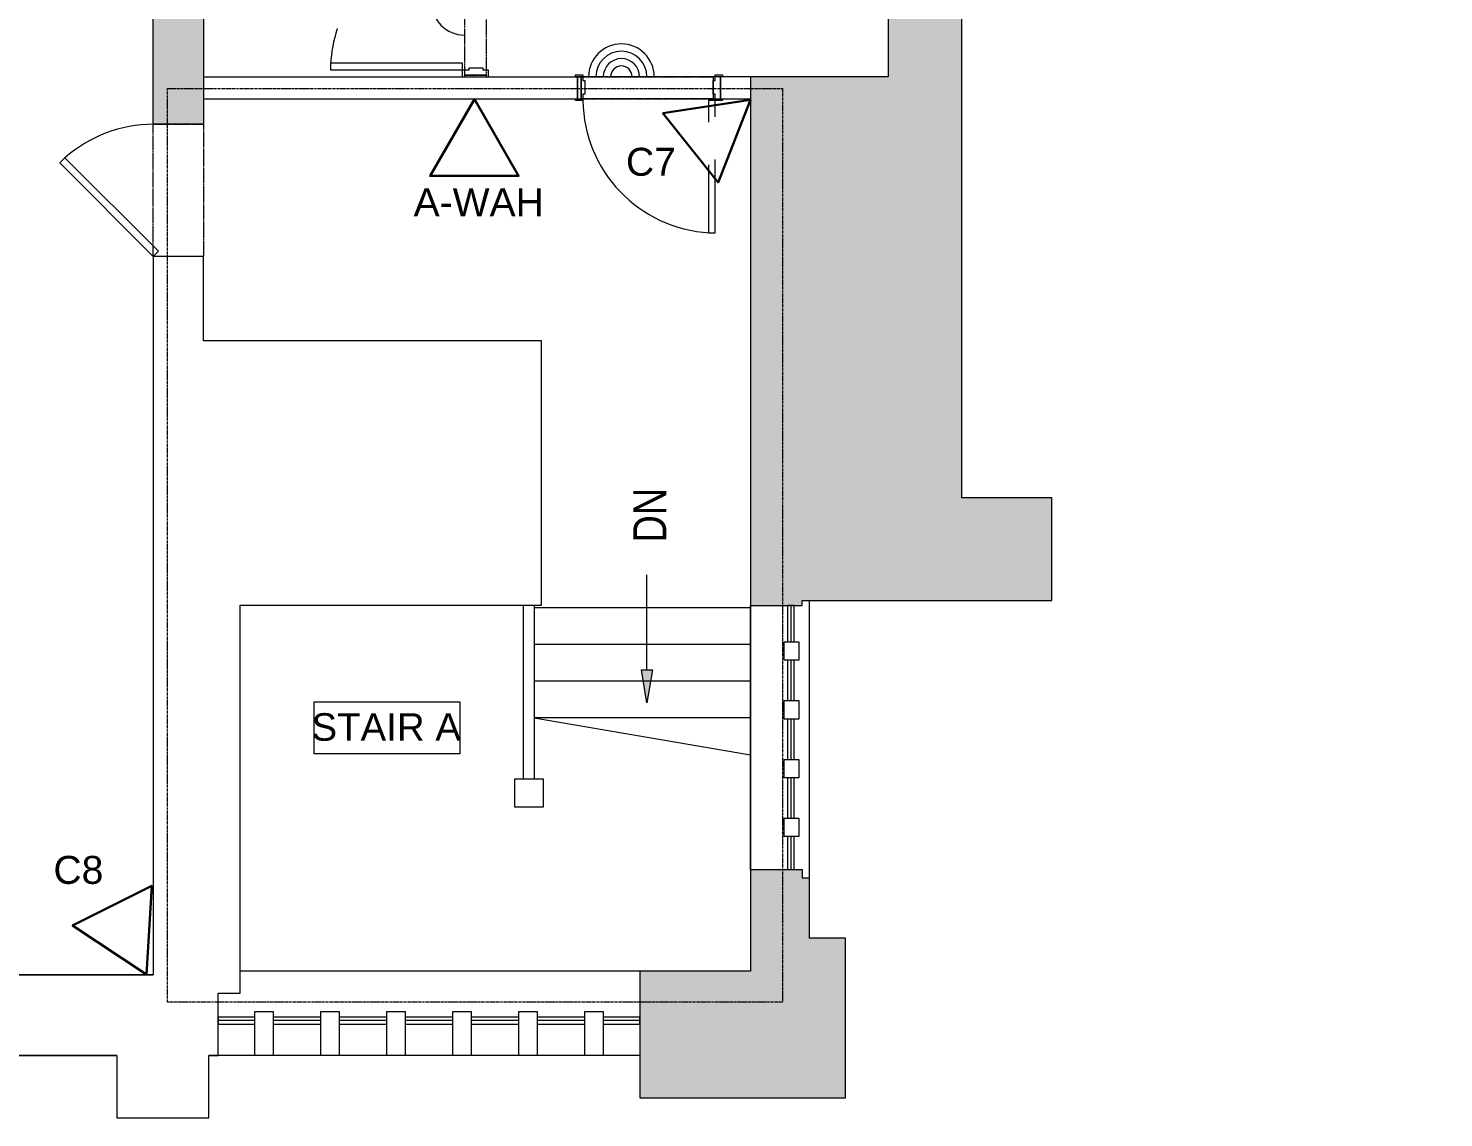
# Model space of a CAD drawing. Header units: inches. Extents: x 891 to 14187, y -1169 to 3232.
# Drawn here: x 4913.9 to 5299.6, y -661.4 to -364.6 of the extents above; entities that cross this region are included whole.
import ezdxf

# ---------------------------------------------------------------- set-up
doc = ezdxf.new("R2010")
doc.units = ezdxf.units.IN
doc.header["$MEASUREMENT"] = 0
doc.linetypes.add('IMPORT-IMPORT-HIDDEN2', pattern=[0.1875, 0.125, -0.0625])
doc.linetypes.add('IMPORT-IMPORT-PHANTOM2', pattern=[1.25, 0.625, -0.125, 0.125, -0.125, 0.125, -0.125])
doc.layers.add('_DROPS_IDFS', color=7, linetype='Continuous')
for name, color, linetype, lineweight in [('_OPTEC_LAYER', 1, 'Continuous', 30), ('A-DOOR', 7, 'Continuous', 9), ('A-DOOR-EXG', 7, 'Continuous', 9), ('A-DOOR-HEAD', 7, 'IMPORT-IMPORT-HIDDEN2', 9), ('A-Hatch', 7, 'Continuous', 9), ('A-STAIR-EX_G', 7, 'Continuous', 9), ('A-STAIR-TAG', 7, 'Continuous', 9), ('EX-EXT-CORE', 7, 'Continuous', 9), ('EX-Windows', 7, 'Continuous', 9), ('MUC-LOW_WALL', 7, 'Continuous', 9), ('MUC-Text', 7, 'Continuous', 9), ('SPEAKER', 10, 'Continuous', 20), ('WALL TYPE', 7, 'IMPORT-IMPORT-PHANTOM2', 9)]:
    doc.layers.add(name, color=color, linetype=linetype, lineweight=lineweight)
doc.styles.add('Arial', font='arial.ttf', dxfattribs={"height": 7.623})
doc.styles.add('Arial Narrow_1', font='ARIALN.TTF', dxfattribs={"height": 6.042903})
doc.styles.add('Arial_1', font='arial.ttf', dxfattribs={"height": 7.5})

# ---------------------------------------------------------------- blocks, each defined once
blk = doc.blocks.new('_DATA')
at = {"layer": '_DROPS_IDFS', "color": 1, "lineweight": 30}
blk.add_lwpolyline([(24.61, 42.64), (12.55, 21.75), (36.67, 21.75)], close=True, dxfattribs=at)

msp = doc.modelspace()

# ---------------------------------------------------------------- hatches: boundary and pattern name
at = {"layer": 'A-Hatch'}
h = msp.add_hatch(color=9, dxfattribs=at)
h.paths.add_polyline_path([(5136.6, -655.98), (5136.6, -612.48), (5126.84, -612.48), (5126.84, -596.07), (5124.81, -596.07), (5124.81, -593.82), (5110.76, -593.82), (5110.76, -621.48), (5080.6, -621.48), (5080.6, -655.98)])
h.paths.add_polyline_path([(5605.4, -622.48), (5610.02, -611.99), (5638.52, -611.99), (5638.52, -603.51), (5643.52, -603.51), (5643.52, -583.82), (5638.52, -583.82), (5638.52, -576.54), (5609.78, -576.54), (5610.14, -575.4), (5610.2, -574.22), (5609.95, -573.05), (5609.4, -572), (5608.6, -571.12), (5607.6, -570.47), (5606.47, -570.11), (5605.28, -570.05), (5604.12, -570.3), (5603.06, -570.84), (5602.18, -571.64), (5601.54, -572.64), (5592.98, -564.09), (5589.51, -567.55), (5585.98, -564.02), (5566.78, -583.22), (5580.21, -596.65), (5574.85, -611.36)])
h.paths.add_polyline_path([(5771.64, -622.48), (5802.19, -611.36), (5799.12, -602.93), (5819.51, -582.54), (5798.1, -561.13), (5794.56, -564.67), (5791.03, -561.13), (5780.42, -571.73), (5779.53, -570.86), (5778.43, -570.24), (5777.22, -569.92), (5775.96, -569.93), (5774.75, -570.25), (5773.66, -570.88), (5772.77, -571.77), (5772.14, -572.85), (5771.81, -574.07), (5771.8, -575.32), (5772.12, -576.54), (5738.52, -576.54), (5738.52, -583.82), (5733.52, -583.82), (5733.52, -603.51), (5738.52, -603.51), (5738.52, -611.99), (5767.02, -611.99)])
h.paths.add_polyline_path([(5124.81, -521.82), (5124.81, -520.48), (5192.84, -520.48), (5192.84, -492.48), (5168.3, -492.48), (5168.3, -152.26), (5183.09, -167.05), (5188.75, -161.39), (5192.28, -164.93), (5202.89, -154.32), (5199.35, -150.79), (5205.01, -145.13), (5184.04, -124.15), (5184.89, -123.7), (5185.62, -123.05), (5186.16, -122.24), (5186.49, -121.33), (5186.6, -120.36), (5186.47, -119.4), (5186.1, -118.5), (5185.54, -117.71), (5184.8, -117.08), (5183.93, -116.65), (5182.98, -116.44), (5182, -116.47), (5181.07, -116.73), (5181.07, -88.03), (5166.32, -77.7), (5166.32, -13.72), (5147.28, -13.72), (5147.28, -182.67), (5138.28, -182.67), (5138.28, -205.67), (5148.28, -205.67), (5148.28, -377.78), (5110.76, -377.78), (5110.76, -521.82)])
h.paths.add_polyline_path([(5503.14, -519.58), (5522.34, -500.38), (5518.93, -496.97), (5522.4, -493.5), (5510.59, -481.7), (5511.39, -480.93), (5511.98, -479.99), (5512.33, -478.94), (5512.41, -477.84), (5512.22, -476.75), (5511.78, -475.73), (5511.11, -474.85), (5510.24, -474.16), (5509.24, -473.7), (5508.15, -473.49), (5507.04, -473.55), (5505.98, -473.88), (5505.98, -461.88), (5498.48, -461.88), (5498.48, -456.88), (5482.27, -456.88), (5482.27, -461.88), (5473.93, -461.88), (5473.93, -490.37)])
h.paths.add_polyline_path([(5883.15, -518.9), (5901.62, -500.43), (5901.62, -421.5), (5895.62, -421.5), (5895.62, -415.5), (5881.12, -415.5), (5881.12, -421.5), (5875.01, -421.5), (5875.01, -473.55), (5873.8, -473.26), (5872.55, -473.28), (5871.35, -473.62), (5870.27, -474.26), (5869.4, -475.15), (5868.78, -476.24), (5868.46, -477.45), (5868.46, -478.7), (5868.78, -479.9), (5869.4, -480.99), (5870.27, -481.88), (5861.74, -490.42), (5865.27, -493.96), (5861.74, -497.49)])
h.paths.add_polyline_path([(5881.12, -315.5), (5895.62, -315.5), (5895.62, -309.5), (5901.62, -309.5), (5901.62, -264.42), (5933.08, -264.42), (5933.08, -258.42), (5939.08, -258.42), (5939.08, -249.92), (5933.08, -249.92), (5933.08, -243.82), (5906.76, -243.82), (5905.25, -242.6), (5903.6, -241.6), (5901.82, -240.85), (5900.8, -238.59), (5899.41, -236.55), (5897.68, -234.79), (5895.61, -233.32), (5893.43, -232.3), (5891.05, -231.65), (5888.59, -231.43), (5886.63, -231.43), (5884.17, -231.65), (5881.78, -232.3), (5879.55, -233.35), (5877.54, -234.79), (5875.81, -236.55), (5874.41, -238.59), (5873.4, -240.85), (5871.15, -241.86), (5869.11, -243.25), (5867.34, -244.98), (5865.91, -246.99), (5864.85, -249.23), (5864.21, -251.61), (5863.99, -254.07), (5863.99, -256.03), (5864.21, -258.49), (5864.85, -260.88), (5865.91, -263.11), (5867.34, -265.13), (5869.11, -266.85), (5871.15, -268.25), (5873.4, -269.26), (5874.1, -270.93), (5875.01, -272.49), (5875.01, -309.5), (5881.12, -309.5)])
h.paths.add_polyline_path([(5300.09, -300.29), (5308.03, -278.46), (5338.02, -278.46), (5338.02, -269.98), (5343.02, -269.98), (5343.02, -250.3), (5338.02, -250.3), (5338.02, -242.8), (5307.14, -242.8), (5307.4, -241.86), (5307.42, -240.89), (5307.21, -239.94), (5306.78, -239.07), (5306.15, -238.33), (5305.37, -237.76), (5304.46, -237.4), (5303.5, -237.27), (5302.53, -237.37), (5301.62, -237.7), (5300.82, -238.25), (5300.17, -238.97), (5299.71, -239.83), (5278.55, -218.67), (5272.89, -224.33), (5269.36, -220.79), (5258.75, -231.4), (5262.29, -234.93), (5256.63, -240.59), (5274.77, -258.73), (5264.38, -287.29)])
h.paths.add_polyline_path([(5498.48, -290.88), (5498.48, -285.88), (5505.98, -285.88), (5505.98, -248.29), (5507.01, -248.63), (5508.09, -248.69), (5509.15, -248.49), (5510.13, -248.03), (5510.96, -247.34), (5511.6, -246.47), (5512, -245.46), (5512.13, -244.39), (5512, -243.32), (5511.6, -242.31), (5510.96, -241.44), (5510.13, -240.75), (5509.15, -240.29), (5508.09, -240.08), (5507.01, -240.15), (5505.98, -240.48), (5505.98, -235.97), (5505.35, -235.97), (5504.57, -235.87), (5503.85, -235.57), (5503.23, -235.09), (5502.75, -234.47), (5502.45, -233.75), (5502.35, -232.68), (5502.35, -231.89), (5496.61, -231.89), (5497.13, -230.49), (5497.27, -228.99), (5497.03, -227.51), (5496.42, -226.14), (5495.49, -224.97), (5494.28, -224.07), (5492.89, -223.51), (5491.4, -223.32), (5489.92, -223.51), (5488.53, -224.07), (5487.32, -224.97), (5486.39, -226.14), (5485.78, -227.51), (5485.54, -228.99), (5485.68, -230.49), (5486.2, -231.89), (5481.19, -231.89), (5481.19, -233.17), (5481.08, -233.94), (5480.78, -234.67), (5480.31, -235.29), (5479.69, -235.76), (5478.96, -236.06), (5478.19, -236.17), (5475.61, -236.17), (5474.47, -236.36), (5473.42, -236.84), (5472.52, -237.56), (5471.83, -238.49), (5471.4, -239.57), (5471.26, -240.71), (5471.26, -242.8), (5442.02, -242.8), (5442.02, -250.3), (5437.02, -250.3), (5437.02, -269.98), (5442.02, -269.98), (5442.02, -278.46), (5473.93, -278.46), (5473.93, -285.88), (5482.27, -285.88), (5482.27, -290.88)])
h.paths.add_polyline_path([(5181.07, 30.28), (5181.07, 46.67), (5182, 46.42), (5182.98, 46.39), (5183.93, 46.6), (5184.8, 47.03), (5185.54, 47.66), (5186.1, 48.45), (5186.47, 49.35), (5186.6, 50.31), (5186.49, 51.28), (5186.16, 52.19), (5185.62, 53), (5184.89, 53.65), (5184.04, 54.1), (5205.01, 75.08), (5199.35, 80.73), (5202.89, 84.27), (5194.59, 92.57), (5191.05, 89.04), (5185.39, 94.69), (5184.3, 93.56), (5183.34, 92.32), (5182.04, 91.34), (5173.2, 82.5), (5173.2, 95.85), (5173.1, 96.56), (5173.2, 97.27), (5173.2, 99.28), (5155.33, 99.28), (5155.33, 76.22), (5147.28, 76.22), (5147.28, 30.28)])
h.paths.add_polyline_path([(5173.2, 143.28), (5173.2, 225.28), (5155.33, 225.28), (5155.33, 143.28)])
h.paths.add_polyline_path([(5173.2, 269.28), (5173.2, 386.53), (5208.05, 386.53), (5208.05, 400.5), (5154.3, 400.5), (5154.3, 391.5), (5155.33, 391.5), (5155.33, 269.28)])
h = msp.add_hatch(color=9, dxfattribs=at)
h.paths.add_polyline_path([(4961.64, -390.72), (4961.64, -341.72), (4947.97, -341.72), (4947.97, -390.72), (4954.26, -390.72)])
h.paths.add_polyline_path([(4961.64, -193.72), (4961.64, -133.72), (4947.97, -133.72), (4947.97, -193.72)])
at = {"layer": 'MUC-Text'}
msp.add_hatch(color=8, dxfattribs=at).paths.add_polyline_path([(5082.51, -548.38), (5084.01, -539.38), (5081.01, -539.38)])

# ---------------------------------------------------------------- linework, layer by layer
at = {"layer": 'A-DOOR', "color": 55, "lineweight": 13}
for p, q in [((5000.32, -375.87), (5000.7, -375.87)), ((5002.65, -374.12), (5002.4, -374.12)), ((5032.29, -374.12), (5002.65, -374.12))]:
    msp.add_line(p, q, dxfattribs=at)
at = {"layer": 'A-DOOR', "color": 8}
for p, q in [((5000.32, -375.87), (5000.7, -375.87)), ((5002.65, -374.12), (5002.4, -374.12)), ((5032.29, -374.12), (5002.65, -374.12))]:
    msp.add_line(p, q, dxfattribs=at)
at = {"layer": 'A-DOOR', "color": 55, "lineweight": 13, "flags": 128}
for points in [[(5002.4, -374.12), (4996.29, -374.12), (4996.29, -375.87), (5000.32, -375.87)], [(5000.7, -375.87), (5032.29, -375.87), (5032.29, -374.12)], [(5101.07, -388.7), (5101.07, -384.28), (5099.32, -384.28), (5099.32, -390.14)], [(5099.32, -401.77), (5099.32, -420.28), (5101.07, -420.28), (5101.07, -400.34)]]:
    msp.add_lwpolyline(points, dxfattribs=at)
at = {"layer": 'A-DOOR', "color": 8, "flags": 128}
for points in [[(5002.4, -374.12), (4996.29, -374.12), (4996.29, -375.87), (5000.32, -375.87)], [(5000.7, -375.87), (5032.29, -375.87), (5032.29, -374.12)], [(5101.07, -388.7), (5101.07, -384.28), (5099.32, -384.28), (5099.32, -390.14)], [(5099.32, -401.77), (5099.32, -420.28), (5101.07, -420.28), (5101.07, -400.34)]]:
    msp.add_lwpolyline(points, dxfattribs=at)
for points in [[(5038.79, -377.37), (5032.79, -377.37), (5032.79, -377.87), (5032.29, -377.87), (5032.29, -375.87), (5034.04, -375.87), (5034.04, -375.36), (5037.79, -375.36), (5037.79, -375.87), (5039.29, -375.87), (5039.29, -377.87), (5038.79, -377.87)], [(5063.07, -384.28), (5063.07, -383.78), (5063.57, -383.78), (5063.57, -377.78), (5063.07, -377.78), (5063.07, -377.28), (5065.07, -377.28), (5065.07, -378.78), (5065.58, -378.78), (5065.58, -382.53), (5065.07, -382.53), (5065.07, -384.28)], [(5102.57, -377.78), (5102.57, -383.78), (5103.07, -383.78), (5103.07, -384.28), (5101.07, -384.28), (5101.07, -382.53), (5100.56, -382.53), (5100.56, -378.78), (5101.07, -378.78), (5101.07, -377.28), (5103.07, -377.28), (5103.07, -377.78)]]:
    msp.add_lwpolyline(points, close=True, dxfattribs=at)
at = {"layer": 'A-DOOR', "color": 8}
for centre, start, end in [((5032.74, -376.36), 161.4343, 176.8701), ((5032.74, -376.36), 161.2037, 161.4343), ((5101.56, -383.83), 180.7047, 266.8701)]:
    msp.add_arc(centre, 36.5, start, end, dxfattribs=at)
at = {"layer": 'A-DOOR-EXG', "color": 8, "flags": 128}
msp.add_lwpolyline([(4947.97, -426.72), (4922.51, -401.26), (4923.93, -399.85), (4949.38, -425.31)], close=True, dxfattribs=at)
at = {"layer": 'A-DOOR-EXG', "color": 8}
msp.add_arc((4948.05, -427.15), 36.43, 90.1238, 131.4653, dxfattribs=at)
at = {"layer": 'A-DOOR-HEAD', "color": 8}
for p, q in [((5064.56, -377.78), (5100.56, -377.78)), ((5064.56, -383.78), (5064.56, -377.78)), ((5100.56, -377.78), (5100.56, -383.78)), ((5100.56, -383.78), (5064.56, -383.78)), ((4947.97, -390.72), (4961.64, -390.72)), ((4947.97, -426.72), (4947.97, -390.72)), ((4961.64, -390.72), (4961.64, -426.72)), ((4961.64, -426.72), (4947.97, -426.72))]:
    msp.add_line(p, q, dxfattribs=at)
at = {"layer": 'A-DOOR-HEAD', "color": 8, "flags": 128}
for points in [[(5038.79, -338.37), (5032.79, -338.37), (5032.79, -377.37), (5038.79, -377.37)], [(5063.57, -377.78), (5063.57, -383.78), (5102.57, -383.78), (5102.57, -377.78)]]:
    msp.add_lwpolyline(points, close=True, dxfattribs=at)
at = {"layer": 'A-STAIR-EX_G', "color": 8}
for p, q in [((5048.77, -521.78), (5048.77, -569.08)), ((5051.77, -521.78), (5051.77, -569.08)), ((5110.76, -522.5), (5051.77, -522.5)), ((5110.76, -532.5), (5051.77, -532.5)), ((5110.76, -542.5), (5051.77, -542.5)), ((5110.76, -552.5), (5051.77, -552.5)), ((5051.77, -552.5), (5110.76, -562.5)), ((5046.5, -576.84), (5046.5, -569.08)), ((5046.5, -569.08), (5054.26, -569.08)), ((5054.26, -569.08), (5054.26, -576.84)), ((5054.26, -576.84), (5046.5, -576.84))]:
    msp.add_line(p, q, dxfattribs=at)
at = {"layer": 'A-STAIR-TAG', "color": 8, "flags": 128}
msp.add_lwpolyline([(4991.87, -548.06), (5031.55, -548.06), (5031.55, -562.28), (4991.87, -562.28)], close=True, dxfattribs=at)
at = {"layer": 'EX-EXT-CORE', "color": 8}
for p, q in [((5126.84, -612.48), (5126.84, -596.07)), ((5080.6, -621.48), (4971.64, -621.48)), ((5080.6, -644.48), (4963.1, -644.48))]:
    msp.add_line(p, q, dxfattribs=at)
at = {"layer": 'EX-EXT-CORE', "color": 8, "flags": 128}
for points in [[(4627.39, 657.56), (4561.1, 657.56), (4561.1, 597.56), (4568.1, 597.56), (4568.1, -596.98), (4562.6, -596.98), (4562.6, -655.98), (4619.6, -655.98), (4619.6, -644.48), (4737.1, -644.48), (4737.1, -661.41), (4762.1, -661.41), (4762.1, -644.48), (4938.1, -644.48), (4762.1, -644.48)], [(4938.1, -644.48), (4938.1, -661.41), (4963.1, -661.41), (4963.1, -644.48), (4965.64, -644.48), (4965.64, -627.48), (4971.64, -627.48), (4971.64, -521.78), (5053.76, -521.78), (5053.76, -449.78), (4961.64, -449.78), (4961.64, -426.72), (4947.97, -426.72), (4947.97, -622.48), (4592.1, -622.48), (4592.1, 657.56), (4592.1, -622.48), (4947.97, -622.48)], [(5166.32, -13.72), (5147.28, -13.72), (5147.28, -182.67), (5138.28, -182.67), (5138.28, -205.67), (5148.28, -205.67), (5148.28, -377.78), (5100.56, -377.78), (5100.56, -383.78), (5110.76, -383.78)], [(5110.76, -521.82), (5124.81, -521.82), (5124.81, -520.48), (5192.84, -520.48), (5192.84, -492.48), (5168.3, -492.48), (5168.3, -152.26), (5183.09, -167.05)], [(4961.64, -297.72), (4961.64, -341.72), (4961.64, -383.78), (5064.56, -383.78), (5064.56, -377.78)], [(4961.64, -383.78), (4961.64, -390.72), (4947.97, -390.72), (4947.97, -341.72), (4961.64, -341.72)], [(4961.64, -377.78), (5064.56, -377.78), (5064.56, -383.78)], [(5110.76, -377.78), (5110.76, -521.82), (5110.76, -593.82), (5110.76, -621.48), (5080.6, -621.48), (5080.6, -655.98), (5136.6, -655.98), (5136.6, -612.48), (5126.6, -612.48)], [(5110.76, -593.82), (5124.81, -593.82), (5124.81, -596.07), (5126.84, -596.07), (5126.84, -520.48)]]:
    msp.add_lwpolyline(points, dxfattribs=at)
for points in [[(5123.92, -536.78), (5119.92, -536.78), (5119.92, -531.78), (5123.92, -531.78)], [(5123.92, -552.78), (5119.92, -552.78), (5119.92, -547.78), (5123.92, -547.78)], [(5123.92, -568.78), (5119.92, -568.78), (5119.92, -563.78), (5123.92, -563.78)], [(5123.92, -584.78), (5119.92, -584.78), (5119.92, -579.78), (5123.92, -579.78)], [(4975.62, -644.48), (4975.62, -632.48), (4980.62, -632.48), (4980.62, -644.48)], [(4993.62, -644.48), (4993.62, -632.48), (4998.62, -632.48), (4998.62, -644.48)], [(5011.62, -644.48), (5011.62, -632.48), (5016.62, -632.48), (5016.62, -644.48)], [(5029.62, -644.48), (5029.62, -632.48), (5034.62, -632.48), (5034.62, -644.48)], [(5047.62, -644.48), (5047.62, -632.48), (5052.62, -632.48), (5052.62, -644.48)], [(5065.62, -644.48), (5065.62, -632.48), (5070.62, -632.48), (5070.62, -644.48)]]:
    msp.add_lwpolyline(points, close=True, dxfattribs=at)
at = {"layer": 'EX-Windows', "color": 8}
for p, q in [((5122.65, -521.82), (5120.79, -521.82)), ((5120.79, -521.82), (5120.79, -531.78)), ((5121.72, -521.82), (5121.72, -531.78)), ((5122.65, -531.78), (5122.65, -521.82)), ((5120.79, -536.78), (5120.79, -547.78)), ((5121.72, -536.78), (5121.72, -547.78)), ((5122.65, -547.78), (5122.65, -536.78)), ((5120.79, -552.78), (5120.79, -563.78)), ((5121.72, -552.78), (5121.72, -563.78)), ((5122.65, -563.78), (5122.65, -552.78)), ((5120.79, -568.78), (5120.79, -579.78)), ((5121.72, -568.78), (5121.72, -579.78)), ((5122.65, -579.78), (5122.65, -568.78)), ((5120.79, -584.78), (5120.79, -593.82)), ((5121.72, -584.78), (5121.72, -593.82)), ((5122.65, -593.82), (5122.65, -584.78)), ((5120.79, -593.82), (5122.65, -593.82)), ((4975.62, -634.04), (4965.64, -634.04)), ((4965.64, -634.04), (4965.64, -635.9)), ((4975.62, -634.97), (4965.64, -634.97)), ((4965.64, -635.9), (4975.62, -635.9)), ((4993.62, -634.04), (4980.62, -634.04)), ((4993.62, -634.97), (4980.62, -634.97)), ((4980.62, -635.9), (4993.62, -635.9)), ((5011.62, -634.04), (4998.62, -634.04)), ((5011.62, -634.97), (4998.62, -634.97)), ((4998.62, -635.9), (5011.62, -635.9)), ((5029.62, -634.04), (5016.62, -634.04)), ((5029.62, -634.97), (5016.62, -634.97)), ((5016.62, -635.9), (5029.62, -635.9)), ((5047.62, -634.04), (5034.62, -634.04)), ((5047.62, -634.97), (5034.62, -634.97)), ((5034.62, -635.9), (5047.62, -635.9)), ((5065.62, -634.04), (5052.62, -634.04)), ((5065.62, -634.97), (5052.62, -634.97)), ((5052.62, -635.9), (5065.62, -635.9)), ((5080.6, -634.04), (5070.62, -634.04)), ((5080.6, -634.97), (5070.62, -634.97)), ((5070.62, -635.9), (5080.6, -635.9)), ((5080.6, -635.9), (5080.6, -634.04))]:
    msp.add_line(p, q, dxfattribs=at)
at = {"layer": 'MUC-LOW_WALL', "color": 8}
for p, q in [((5126.84, -596.07), (5126.84, -520.48)), ((5110.76, -593.82), (5110.76, -521.82)), ((5080.6, -621.48), (4971.64, -621.48)), ((5080.6, -644.48), (4963.1, -644.48))]:
    msp.add_line(p, q, dxfattribs=at)
at = {"layer": 'MUC-Text', "color": 8}
for p, q in [((5082.51, -522.5), (5082.51, -513.5)), ((5082.51, -539.38), (5082.51, -522.5)), ((5082.51, -548.38), (5081.01, -539.38)), ((5081.01, -539.38), (5084.01, -539.38)), ((5084.01, -539.38), (5082.51, -548.38))]:
    msp.add_line(p, q, dxfattribs=at)
at = {"layer": 'SPEAKER', "color": 3}
for centre, radius, start, end in [((5032.79, -357.47), 8.94, 90, 270), ((5075.55, -377.78), 8.94, 0, 180), ((5075.55, -377.78), 6.94, 0, 180), ((5075.55, -377.78), 4.94, 0, 180), ((5075.55, -377.78), 2.93, 0, 180)]:
    msp.add_arc(centre, radius, start, end, dxfattribs=at)
at = {"layer": 'WALL TYPE', "color": 8}
for p, q in [((4951.88, -629.98), (4951.88, -380.98)), ((4951.88, -380.98), (5119.44, -380.98)), ((5119.44, -380.98), (5119.44, -629.98)), ((5119.44, -629.98), (4951.88, -629.98))]:
    msp.add_line(p, q, dxfattribs=at)

# ---------------------------------------------------------------- block references
at = {"layer": '_OPTEC_LAYER'}
for p, rotation in [((5062.03, -391.5), 308.6356137920242), ((4949.08, -573.21), 206.5848204640233)]:
    msp.add_blockref('_DATA', p, dxfattribs=dict(at, rotation=rotation))
msp.add_blockref('_DATA', (5010.87, -426.56), dxfattribs=at)

# ---------------------------------------------------------------- texts
at = {"layer": '_OPTEC_LAYER', "char_height": 7.623, "attachment_point": 1, "style": 'Arial'}
for s, insert in [('C7', (5076.79, -397.14)), ('A-WAH', (5018.93, -408.16)), ('C8', (4920.78, -590.08))]:
    msp.add_mtext_dynamic_manual_height_columns(s, width=5.9059, gutter_width=1, heights=[0.748], dxfattribs=dict(at, insert=insert))
at = {"layer": 'A-STAIR-TAG', "style": 'Arial_1'}
msp.add_text('STAIR A', height=7.5, dxfattribs=at).set_placement((4991.09, -558.7))
at = {"layer": 'MUC-Text', "style": 'Arial Narrow_1'}
msp.add_text('DN', height=9, rotation=90, dxfattribs=at).set_placement((5087.79, -504.68))

doc.saveas('drawing.dxf')
